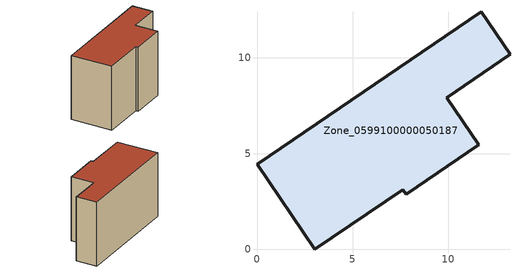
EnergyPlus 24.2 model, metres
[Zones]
Zone_0599100000050187
 floor ground (C_G): 11.72,12.41 13.23,10.18 9.92,7.93 11.6,5.46 7.8,2.88 7.63,3.12 3.03,0 0,4.44 z0
 wall outside (C_F): 13.23,10.18 11.72,12.41 0,4.44 3.03,0 7.63,3.12 7.8,2.88 11.6,5.46 9.92,7.93 13.23,10.18 z0:8.25
 roof outside (C_R): 11.72,12.41 0,4.44 3.03,0 7.63,3.12 7.8,2.88 11.6,5.46 9.92,7.93 13.23,10.18 z8.25
[BUILDING]
Pand.0599100000050187: North Axis=0; Terrain=City; Loads Convergence Tolerance Value=0.04; Temperature Convergence Tolerance Value=0.4; Solar Distribution=FullExterior; Maximum Number of Warmup Days=25; Minimum Number of Warmup Days=1
[Site:Location]
Rotterdam.The.Hague.AP_ZH_NLD Design_Conditions: Latitude=51.96; Longitude=4.45; Time Zone=1; Elevation=-4.5
[SITE:GROUNDTEMPERATURE:BUILDINGSURFACE]
18, 18, 18, 18, 18, 18, 18, 18, 18, 18, 18, 18
[MATERIAL] Thermal Absorptance=0.9; Solar Absorptance=0.7; Visible Absorptance=0.7
Name | Roughness | Thickness | Conductivity | Density | Specific Heat
G.TI.1975-1991 | MediumSmooth | 0.15 | 0.288461 | 540 | 1210
F.TI.1975-1991 | Rough | 0.3 | 0.230769 | 1920 | 840
R.TI.1975-1991 | MediumRough | 0.2 | 0.153846 | 1500 | 1000
[CONSTRUCTION]
C_G: G.TI.1975-1991
C_F: F.TI.1975-1991
C_R: R.TI.1975-1991
[ZONE]
Zone_0599100000050187: Type=1; Multiplier=1; Ceiling Height=Autocalculate; Volume=Autocalculate; Floor Area=autocalculate; Part of Total Floor Area=Yes
[ZONEINFILTRATION:DESIGNFLOWRATE]
Infil_Zone_0599100000050187: Zone or ZoneList or Space or SpaceList=Zone_0599100000050187; Schedule=AlwaysOn; Design Flow Rate Calculation Method=Flow/Area; Flow Rate per Floor Area=0.003; Constant Term Coefficient=1; Temperature Term Coefficient=0; Velocity Term Coefficient=0; Velocity Squared Term Coefficient=0
[HVACTEMPLATE:ZONE:IDEALLOADSAIRSYSTEM]
Zone_0599100000050187: Maximum Heating Supply Air Temperature=50; Minimum Cooling Supply Air Temperature=13; Maximum Heating Supply Air Humidity Ratio=0.0156; Minimum Cooling Supply Air Humidity Ratio=0.0077; Heating Limit=NoLimit; Cooling Limit=NoLimit; Dehumidification Control Type=ConstantSensibleHeatRatio; Cooling Sensible Heat Ratio=0.7; Dehumidification Setpoint=60; Humidification Control Type=None; Humidification Setpoint=30; Outdoor Air Method=None; Outdoor Air Flow Rate per Person=0.00944; Outdoor Air Flow Rate per Zone Floor Area=0; Outdoor Air Flow Rate per Zone=0; Demand Controlled Ventilation Type=None; Outdoor Air Economizer Type=NoEconomizer; Heat Recovery Type=None; Sensible Heat Recovery Effectiveness=0.7; Latent Heat Recovery Effectiveness=0.65
[ZONECONTROL:THERMOSTAT]
ThermostatControl_Zone_0599100000050187: Zone or ZoneList=Zone_0599100000050187; Control Type Schedule=DualSetpointControlType; Control 1=Thermostat_Zone_0599100000050187; Temperature Difference Between Cutout And Setpoint=0
[THERMOSTATSETPOINT:DUALSETPOINT]
Thermostat_Zone_0599100000050187: Heating Setpoint Temperature Schedule=HeatingSetpoint_Zone_0599100000050187; Cooling Setpoint Temperature Schedule=CoolingSetpoint_Zone_0599100000050187
[SCHEDULE:COMPACT]
HeatingSetpoint_Zone_0599100000050187: Through: 12/31, For: AllDays, Until: 24:00, 21
CoolingSetpoint_Zone_0599100000050187: Through: 12/31, For: AllDays, Until: 24:00, 24
DualSetpointControlType: Through: 12/31, For: AllDays, Until: 24:00, 4
AlwaysOn: Through: 12/31, For: AllDays, Until: 24:00, 1
